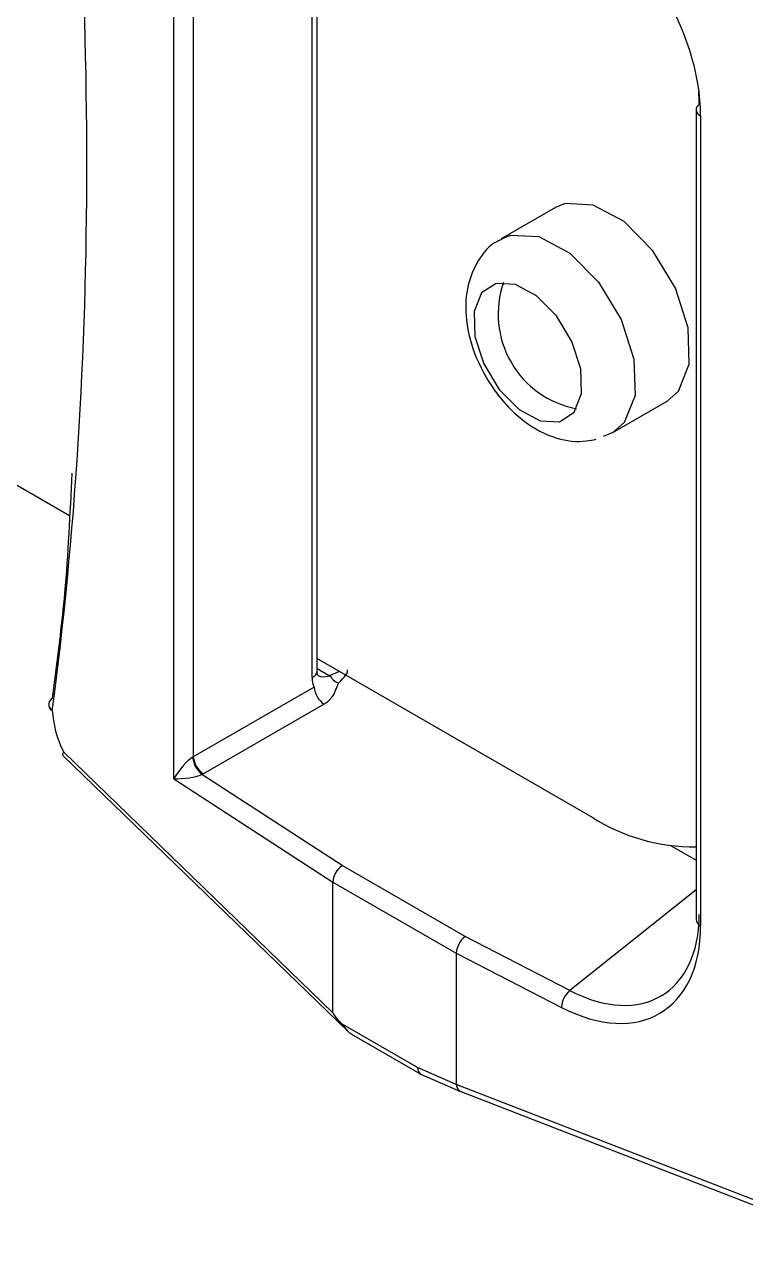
# Model space of a CAD drawing. Extents: x 12.3 to 108.7, y 1.1 to 80.4.
# Drawn here: x 77.756 to 78.272, y 59.769 to 60.65 of the extents above; entities that cross this region are included whole.
import ezdxf

# ---------------------------------------------------------------- set-up
doc = ezdxf.new("R2010")
doc.units = 0
doc.header["$MEASUREMENT"] = 0
doc.layers.add('OBJECT', color=7, linetype='CONTINUOUS')

msp = doc.modelspace()

# ---------------------------------------------------------------- linework, layer by layer
at = {"layer": 'OBJECT'}
for p, q in [((77.8631, 60.11053), (77.8631, 60.91035)), ((77.87697, 60.89351), (77.87697, 60.12623)), ((77.96215, 60.18306), (77.96215, 60.84392)), ((77.96572, 60.18749), (77.96572, 60.84164)), ((78.23701, 60.58942), (78.23701, 60.00968)), ((78.24033, 60.58512), (78.24033, 60.00538)), ((77.31337, 60.57322), (77.78839, 60.299)), ((78.13639, 60.51949), (78.0975, 60.49704)), ((78.1775, 60.35847), (78.21639, 60.38092)), ((78.17748, 60.35846), (78.17053, 60.35566)), ((77.96572, 60.19662), (78.1626, 60.08297)), ((77.97431, 60.18429), (77.96572, 60.18925)), ((77.98164, 60.18743), (77.97431, 60.18429)), ((77.96351, 60.17619), (77.87697, 60.12623)), ((77.88401, 60.11403), (77.97055, 60.16399)), ((77.97699, 59.94306), (77.78421, 60.12949)), ((77.78355, 60.12727), (77.98815, 59.92941)), ((77.98363, 60.04833), (77.88317, 60.11356)), ((77.8631, 60.11053), (77.97699, 60.03658)), ((78.21919, 60.06261), (78.23702, 60.05232)), ((78.07164, 59.99752), (77.98363, 60.04833)), ((77.97699, 59.94306), (77.97699, 60.03658)), ((77.97699, 60.03658), (78.06537, 59.98555)), ((77.97699, 60.03658), (77.97699, 60.03658)), ((78.23701, 60.031), (78.14674, 59.9589)), ((78.14674, 59.9589), (78.07164, 59.99752)), ((78.06537, 59.98555), (78.06537, 59.89167)), ((78.06537, 59.98555), (78.14067, 59.94683)), ((78.03768, 59.90374), (77.98284, 59.93539)), ((77.9904, 59.92764), (78.04005, 59.89898)), ((78.06537, 59.89167), (78.03768, 59.90374)), ((78.04043, 59.89879), (78.06838, 59.88662)), ((78.36971, 59.77361), (78.06538, 59.89162)), ((78.06853, 59.88656), (78.37278, 59.76858))]:
    msp.add_line(p, q, dxfattribs=at)
at = {"layer": 'OBJECT', "flags": 128}
for points in [[(78.21639, 60.38092), (78.22448, 60.38805), (78.23222, 60.40745), (78.23146, 60.43337), (78.22231, 60.46184), (78.20618, 60.48855), (78.1855, 60.50942), (78.16345, 60.52127), (78.14336, 60.52231), (78.13639, 60.51949)], [(78.09774, 60.49718), (78.10447, 60.49986), (78.12455, 60.49882), (78.14661, 60.48697), (78.16728, 60.4661), (78.18342, 60.43939), (78.19257, 60.41092), (78.19333, 60.385), (78.18559, 60.3656), (78.17748, 60.35846)], [(78.09387, 60.46525), (78.08352, 60.45842), (78.0782, 60.44508), (78.07872, 60.42726), (78.08501, 60.40768), (78.09611, 60.38932), (78.11032, 60.37498), (78.12548, 60.36683), (78.13929, 60.36612), (78.14965, 60.37295), (78.15497, 60.38629), (78.15444, 60.4041), (78.14815, 60.42368), (78.13706, 60.44204), (78.12285, 60.45639), (78.10768, 60.46454), (78.09387, 60.46525)]]:
    msp.add_lwpolyline(points, dxfattribs=at)
at = {"layer": 'OBJECT'}
for centre, radius, start, end in [((78.24163, 60.5891), 0.00463, 119.48454, 176.05176), ((78.24206, 60.58988), 0.00506, 185.29968, 250.0116), ((78.16419, 60.44317), 0.06887, 160.73323, 259.2614), ((77.96059, 60.18798), 0.00516, 287.62381, 354.51486), ((77.96736, 60.17451), 0.012, 34.89615, 54.57349), ((77.98609, 60.1918), 0.0137, 229.54007, 248.52096), ((77.98174, 60.17858), 0.01839, 187.47372, 232.5258), ((77.7835, 60.16319), 0.01, 172.44213, 180), ((77.77944, 60.16412), 0.00587, 176.3084, 234.75142), ((77.77882, 60.16362), 0.00531, 120.29922, 170.42522), ((77.7835, 60.16319), 0.01, 180, 182.46548), ((77.77785, 60.16333), 0.00438, 187.47843, 245.7981), ((77.89609, 60.12843), 0.0197, 187.21293, 229.004), ((77.8952, 60.12862), 0.01839, 187.47418, 232.52631), ((78.23488, 60.19628), 0.1344, 237.4678, 270.90963), ((78.24206, 60.01014), 0.00506, 185.29968, 250.0116), ((78.15694, 59.9462), 0.01628, 128.77925, 177.8087)]:
    msp.add_arc(centre, radius, start, end, dxfattribs=at)
for centre, major_axis, ratio, start_param, end_param in [((75.54215, 62.00404), (-1.55767, 2.99948), 0.54529, 3.803221, 4.099553), ((78.13991, 60.63695), (-0.07262, 0.1139), 0.608944, 3.904062, 5.467262), ((78.1466, 60.64124), (-0.06757, 0.10527), 0.60375, 3.902446, 3.993627), ((77.98138, 60.19238), (0.01428, 0.02058), 0.62527, 2.408059, 2.785992), ((77.97495, 60.1968), (0.00938, 0.01182), 0.653417, 3.242256, 3.971132), ((77.87665, 60.12617), (0.11071, 0.06292), 0.11127, 5.875651, 6.249662), ((77.80944, 60.14005), (-0.02306, 0.0444), 0.54529, 0.863818, 1.525649), ((77.87054, 60.11438), (0.00946, 0.01231), 0.262244, 0.597902, 2.08156), ((77.87054, 60.13078), (0.00993, 0.00183), 0.66592, 5.234349, 5.288429), ((77.87054, 60.11438), (0.01526, 0.00154), 0.233774, 4.17929, 5.662948), ((77.87116, 60.123), (0.01997, 0.00166), 0.625176, 5.304504, 5.358584), ((77.98425, 60.04055), (0.00523, 0.00853), 0.591402, 0.888066, 2.371596), ((78.13991, 60.05787), (-0.0728, 0.11427), 0.605309, 2.338179, 3.901379), ((78.1466, 60.06216), (-0.06649, 0.10647), 0.60747, 2.343934, 3.907134), ((78.07226, 59.98974), (0.00479, 0.00878), 0.563255, 0.858917, 2.342447), ((78.10749, 59.8279), (0.13044, -0.11537), 0.036351, 3.173733, 3.474403), ((78.04475, 59.90782), (0.00451, 0.00894), 0.611471, 2.321597, 3.176109), ((78.20636, 59.83744), (0.14096, -0.05439), 0.050809, 3.161195, 3.167549), ((78.07226, 59.89584), (0.00381, 0.00925), 0.627458, 2.280628, 3.1544)]:
    msp.add_ellipse(centre, major_axis=major_axis, ratio=ratio, start_param=start_param, end_param=end_param, dxfattribs=at)
for points, knots in [([(78.09819, 60.49673), (78.09703, 60.49629), (78.08972, 60.49356), (78.08038, 60.48175), (78.07261, 60.46353), (78.07129, 60.44085), (78.07739, 60.41448), (78.09201, 60.38731), (78.11277, 60.36563), (78.13557, 60.35349), (78.15395, 60.35124), (78.16322, 60.35314), (78.16551, 60.35361)], [0, 0, 0, 0, 0.018706, 0.117644, 0.212634, 0.320429, 0.449483, 0.586987, 0.72635, 0.856878, 0.964537, 1, 1, 1, 1]), ([(77.77614, 60.1682), (77.77679, 60.17317), (77.78002, 60.19802), (77.78662, 60.25028), (77.7889, 60.30036), (77.79022, 60.3293)], [0, 0, 0, 0, 0.09544, 0.477223, 1, 1, 1, 1]), ([(77.96639, 60.18442), (77.96638, 60.18442), (77.96638, 60.18442), (77.96597, 60.1847), (77.9658, 60.18667), (77.96572, 60.18749)], [0, 0, 0, 0, 0.0629476, 0.6145858, 1, 1, 1, 1]), ([(77.97055, 60.16399), (77.97241, 60.16528), (77.97657, 60.16818), (77.97885, 60.17367), (77.98037, 60.17737), (77.98107, 60.17905)], [0, 0, 0, 0, 0.305421, 0.682478, 1, 1, 1, 1]), ([(77.78421, 60.12949), (77.78419, 60.12947), (77.78396, 60.12916), (77.78348, 60.1284), (77.78318, 60.1276), (77.78354, 60.12741), (77.78364, 60.12736)], [0, 0, 0, 0, 0.024858, 0.29263, 0.805183, 1, 1, 1, 1]), ([(77.98284, 59.93539), (77.98394, 59.93415), (77.9858, 59.93204), (77.98824, 59.9291), (77.98978, 59.92814), (77.99045, 59.92772)], [0, 0, 0, 0, 0.447447, 0.758427, 1, 1, 1, 1])]:
    msp.add_open_spline(points, degree=3, knots=knots, dxfattribs=at)

doc.saveas('drawing.dxf')
